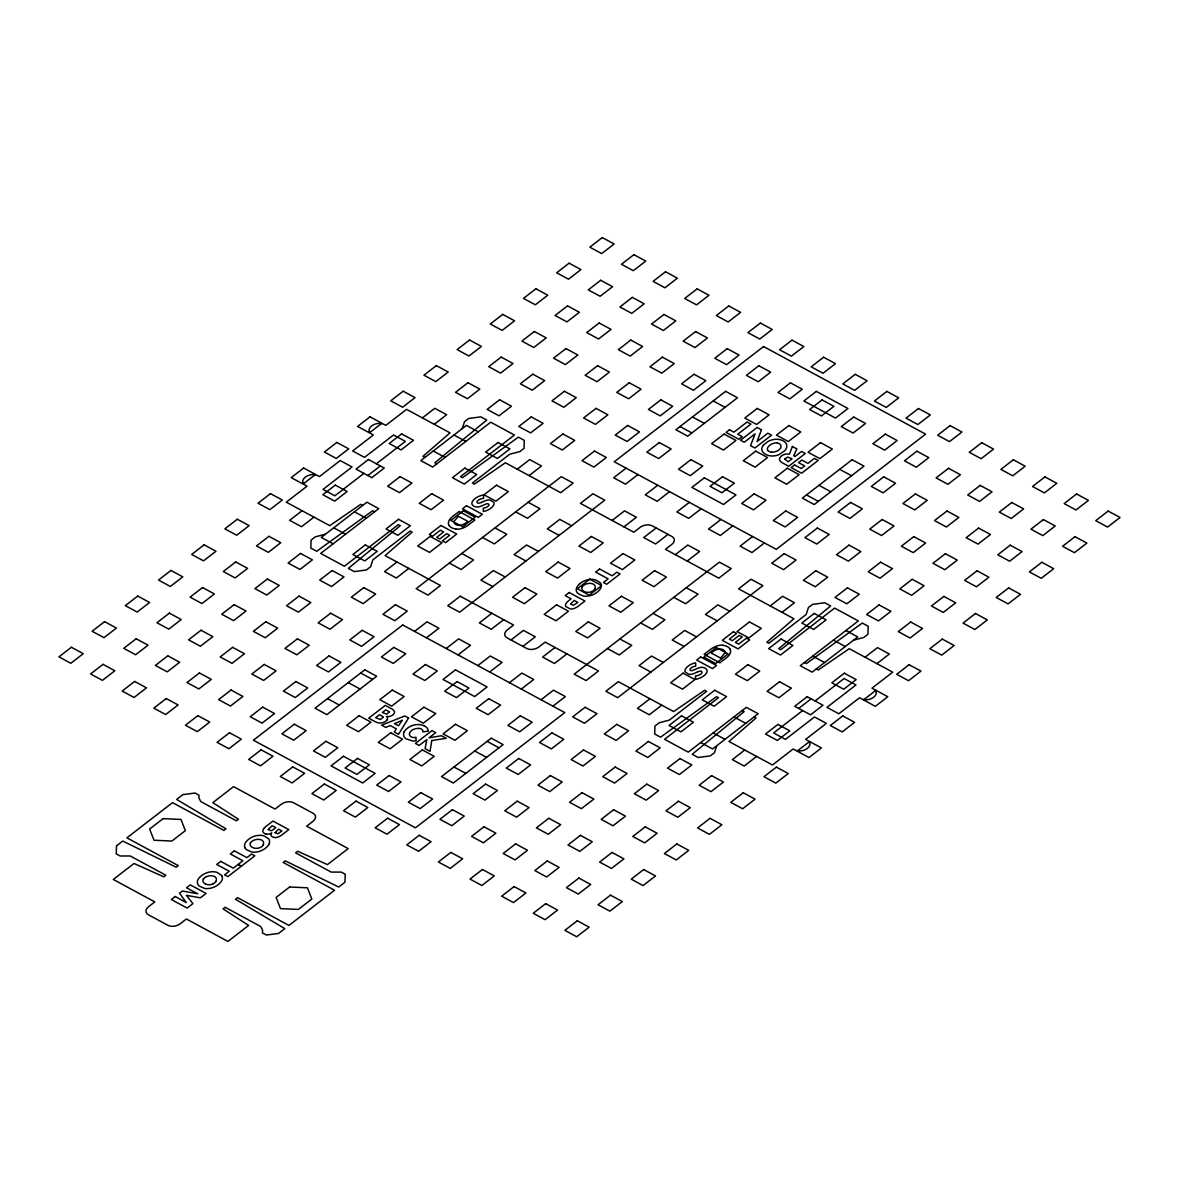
<?xml version="1.0" encoding="UTF-8"?>
<svg xmlns="http://www.w3.org/2000/svg" width="1179" height="1179" viewBox="0 0 1179 1179"><rect width="100%" height="100%" fill="white"/><g stroke="black" fill="none" stroke-linecap="round" stroke-linejoin="round"><path stroke-width="1.5" d="M462.271 428.596L464.541 421.655L468.697 418.457L480.84 416.865L486.765 420.063L434.83 462.743L436.805 463.804M716.729 745.762L714.459 752.688L710.303 755.886L698.16 757.493L692.235 754.28L744.17 711.6L742.195 710.539M302.089 510.728L289.651 520.322L301.515 526.733L313.953 517.139M422.377 417.911L434.815 408.302L446.664 414.713L434.226 424.322M363.913 473.383L334.88 495.799L323.031 489.388L352.064 466.972L340.2 460.562L319.465 476.567L317.49 475.505A8.754 5.527 -14.1 0 0 305.332 477.097A8.754 5.527 -14.1 0 0 305.052 485.1L307.026 486.175L286.276 502.18L329.752 525.672L360.759 504.332L362.734 505.408M376.352 463.789L405.384 441.388L393.535 434.977L364.503 457.378L352.639 450.967L373.375 434.963L371.4 433.901A8.754 5.527 -14.1 0 1 371.694 425.884A8.754 5.527 -14.1 0 1 383.853 424.293L385.828 425.368L406.563 409.364L450.024 432.855L422.966 456.332L424.956 457.393M367.863 475.52L380.316 465.926M396.955 562L384.516 571.609L396.365 578.019L408.804 568.411M517.227 469.183L529.68 459.589L541.529 466L529.091 475.594M414.566 631.399L427.019 621.79L438.868 628.201L426.43 637.81M626.093 468.166L613.655 477.76L625.504 484.171L637.957 474.577M446.193 648.494L458.631 638.885L470.495 645.296L458.041 654.905M491.805 613.286L479.367 622.88L491.23 629.291L503.669 619.697M612.093 520.47L624.531 510.861L636.395 517.272L623.942 526.88M657.72 485.262L645.267 494.856L657.13 501.267L669.569 491.672M477.804 665.59L490.258 655.981L502.107 662.392L489.668 672.001M510.993 639.976L523.432 630.382L535.295 636.793L522.842 646.387M656.158 527.956L643.705 537.565L655.568 543.976L668.007 534.367M689.332 502.357L676.893 511.951L688.742 518.362L701.196 508.768M509.431 682.685L521.87 673.076L533.733 679.487L521.28 689.096M555.058 647.477L542.605 657.071L554.469 663.482L566.907 653.888M675.331 554.646L687.77 545.052L699.633 551.463L687.195 561.057M720.958 519.438L708.505 529.047L720.369 535.458L732.807 525.849M541.043 699.766L553.496 690.172L565.345 696.583L552.907 706.177M752.57 536.533L740.132 546.142L751.981 552.553L764.434 542.944M852.122 459.722L802.354 498.127L814.217 504.538L863.986 466.118L852.108 459.722M649.909 698.749L637.471 708.358L649.32 714.769L661.773 705.16M770.196 605.932L782.635 596.323L794.484 602.734L782.045 612.343M744.774 750.036L732.336 759.63L744.185 766.041L756.623 756.446M798.684 708.417L811.137 698.823M865.047 657.219L877.485 647.61L889.349 654.021L876.911 663.63M802.648 710.554L773.616 732.97L785.465 739.38L814.497 716.965L826.361 723.375L805.625 739.38L807.6 740.456A8.754 5.527 -14.1 0 1 807.306 748.459A8.754 5.527 -14.1 0 1 795.147 750.05L793.172 748.989L772.437 764.994L728.976 741.488L756.034 718.011L754.044 716.95M815.087 700.96L844.12 678.559L855.969 684.97L826.936 707.371L838.8 713.781L859.535 697.776L861.51 698.838A8.754 5.527 -14.1 0 0 873.668 697.246A8.754 5.527 -14.1 0 0 873.948 689.243L871.974 688.168L892.724 672.163L849.248 648.671L818.241 670.011L816.266 668.935M481.459 502.416L483.125 501.65A19.807 12.512 -14.1 0 1 485.527 500.648A7.369 4.657 -14.1 0 1 487.738 500.058A5.91 3.743 -14.1 0 1 489.978 500.014L493.854 502.357A6.927 4.377 -14.1 0 1 493.913 504.332A8.975 5.674 -14.1 0 1 492.734 506.395A13.175 8.327 -14.1 0 1 490.7 508.341A12.188 7.708 -14.1 0 1 487.325 510.286A10.464 6.617 -14.1 0 1 483.316 511.494L483.302 508.134A5.143 3.242 -14.1 0 0 485.335 507.736A6.617 4.171 -14.1 0 0 486.22 507.397L486.735 507.147A6.028 3.802 -14.1 0 0 488.357 505.924A2.771 1.754 -14.1 0 0 488.917 504.524A1.621 1.032 -14.1 0 0 488.725 504.214L488.563 504.067A2.756 1.739 -14.1 0 0 488.253 503.89A1.665 1.046 -14.1 0 0 487.502 503.713A2.24 1.415 -14.1 0 0 486.529 503.86A9.358 5.91 -14.1 0 0 485.026 504.435L481.592 505.953A9.27 5.866 -14.1 0 1 479.072 506.764A6.706 4.23 -14.1 0 1 476.493 506.999L474.326 506.469A9.668 6.116 -14.1 0 1 473.413 505.938L472.204 504.641A6.986 4.421 -14.1 0 1 471.968 502.652A8.592 5.438 -14.1 0 1 473.059 500.559A12.099 7.649 -14.1 0 1 474.813 498.805A13.78 8.71 -14.1 0 1 479.146 496.226L481.386 495.445A9.52 6.013 -14.1 0 1 483.596 495.003L483.523 498.408A6.308 3.994 -14.1 0 0 481.813 498.688L481.445 498.776A8.194 5.173 -14.1 0 0 480.354 499.13L479.676 499.424A5.644 3.566 -14.1 0 0 477.48 500.987A3.065 1.945 -14.1 0 0 477.023 501.709A2.343 1.474 -14.1 0 0 477.701 502.961L477.908 503.079A1.783 1.12 -14.1 0 0 478.674 503.197A5.468 3.449 -14.1 0 0 481.415 502.372M697.541 671.927L695.875 672.693A19.807 12.512 -14.1 0 1 693.473 673.71A7.369 4.657 -14.1 0 1 691.262 674.285A5.91 3.743 -14.1 0 1 689.022 674.344L685.146 671.986A6.927 4.377 -14.1 0 1 685.087 670.011A8.975 5.674 -14.1 0 1 686.266 667.948A13.175 8.327 -14.1 0 1 688.3 666.002A12.188 7.708 -14.1 0 1 691.675 664.057A10.464 6.617 -14.1 0 1 695.684 662.849L695.698 666.223A5.143 3.242 -14.1 0 0 693.665 666.621A6.617 4.171 -14.1 0 0 692.78 666.946L692.265 667.196A6.028 3.802 -14.1 0 0 690.643 668.419A2.771 1.754 -14.1 0 0 690.083 669.819A1.621 1.032 -14.1 0 0 690.275 670.129L690.437 670.276A2.756 1.739 -14.1 0 0 690.747 670.453L690.85 670.497A1.665 1.046 -14.1 0 0 691.498 670.63A2.24 1.415 -14.1 0 0 692.471 670.483A9.358 5.91 -14.1 0 0 693.974 669.923L697.408 668.405A9.27 5.866 -14.1 0 1 699.928 667.579A6.706 4.23 -14.1 0 1 702.507 667.343L704.674 667.874A9.668 6.116 -14.1 0 1 705.587 668.405L706.796 669.716A6.986 4.421 -14.1 0 1 707.032 671.691A8.592 5.438 -14.1 0 1 705.941 673.784A12.099 7.649 -14.1 0 1 704.187 675.538A13.78 8.71 -14.1 0 1 699.854 678.117L697.614 678.898A9.52 6.013 -14.1 0 1 695.404 679.34L695.477 675.935A6.308 3.994 -14.1 0 0 697.187 675.67L697.555 675.567A8.194 5.173 -14.1 0 0 698.646 675.213L699.324 674.933A5.644 3.566 -14.1 0 0 701.52 673.356A3.065 1.945 -14.1 0 0 701.977 672.634A2.343 1.474 -14.1 0 0 701.299 671.382M412.267 725.557L411.707 725.778A11.51 7.28 -14.1 0 0 410.041 726.529L408.45 727.472A15.327 9.683 -14.1 0 0 406.961 728.578L405.738 729.727A11.923 7.531 -14.1 0 0 404.78 730.906A12.468 7.885 -14.1 0 0 404.294 731.702M325.404 534.22L315.235 536.872L311.094 540.085L310.799 548.088L316.724 551.286L372.623 510.743L374.598 511.819M853.596 640.138L863.765 637.471L867.906 634.273L868.201 626.255L862.276 623.057L806.377 663.6L804.402 662.524M423.806 725.66L424.72 726.117A14.133 8.931 -14.1 0 1 427.402 728.371L428.183 730.11A8.415 5.32 -14.1 0 1 428.213 731.186L422.893 731.894A4.731 2.992 -14.1 0 0 422.745 730.435L422.642 730.243A6.823 4.303 -14.1 0 0 419.002 728.283M701.313 671.382L701.21 671.323A1.783 1.12 -14.1 0 0 700.326 671.146A5.468 3.449 -14.1 0 0 697.585 671.971M713.192 400.948L725.056 407.359M839.669 469.33L851.533 475.741M692.456 416.953L704.305 423.364M818.933 485.321L830.797 491.731M680.018 426.562L691.867 432.973M806.495 494.929L818.344 501.34M478.291 431.809L466.427 425.398L420.815 460.606L432.664 467.017L490.729 422.2L514.442 435.022L460.517 476.625L462.492 477.701L518.392 437.158L524.316 440.356L524.021 448.374L519.88 451.572L509.711 454.239L472.381 483.036L474.356 484.112L505.364 462.772L560.703 492.689L573.156 483.081L561.292 476.67L416.128 588.704L427.992 595.115L440.43 585.506L385.091 555.589L412.149 532.112L410.159 531.051L372.844 559.848L370.574 566.79L366.418 569.988L354.275 571.594L348.35 568.381L400.285 525.701L398.31 524.64L344.386 566.244L320.673 553.423L378.754 508.621L366.89 502.21L321.277 537.418L333.126 543.828M845.874 630.514L857.722 636.925L812.11 672.133L800.246 665.722L858.327 620.92L834.614 608.099L780.69 649.703L778.715 648.642L830.65 605.962L824.725 602.764L812.582 604.355L808.426 607.553L806.156 614.495L768.841 643.307L766.851 642.231L793.909 618.754L738.57 588.837L751.008 579.243L762.872 585.654L617.708 697.673L605.844 691.262L618.297 681.654L673.636 711.571L704.644 690.246L706.619 691.307L669.289 720.118L659.12 722.786L654.979 725.984L654.684 733.986L660.608 737.184L716.508 696.656L718.483 697.717L664.558 739.321L688.271 752.143L746.336 707.326L758.185 713.737L712.573 748.945L700.709 742.534M453.989 434.992L465.852 441.403M833.435 640.123L845.284 646.534M433.253 450.997L445.117 457.408M528.118 502.283L539.967 508.694L527.529 518.288L515.665 511.878M571.594 525.79L559.73 519.379L547.292 528.973L559.141 535.384M686.207 587.746L698.071 594.157L685.633 603.766L673.769 597.355M729.683 611.253L717.834 604.842L705.396 614.451L717.245 620.861M812.685 656.128L824.548 662.539M494.929 527.883L506.793 534.293L494.355 543.902L482.491 537.491M538.405 551.389L526.556 544.978L514.103 554.587L525.967 560.998M653.033 613.36L664.897 619.771L652.444 629.365L640.595 622.954M696.509 636.852L684.645 630.441L672.207 640.05L684.071 646.46M461.755 553.496L473.604 559.907L461.166 569.501L449.317 563.09M505.231 577.003L493.367 570.592L480.929 580.186L492.793 586.597M619.859 638.959L631.708 645.37L619.27 654.979L607.406 648.568M663.335 662.465L651.471 656.055L639.033 665.649L650.882 672.059M354.452 511.819L366.315 518.229M733.883 716.935L745.747 723.346M333.716 527.824L345.565 534.234M713.148 732.94L725.011 739.351M360.656 673.003L372.505 679.413M487.133 741.385L498.982 747.795M348.203 682.612L360.067 689.022M474.695 750.979L486.544 757.39M327.467 698.616L339.331 705.027M453.944 766.984L465.808 773.395M730.258 649.172C732.616 655.642 723.184 659.547 719.942 662.863L704.128 654.316L710.126 649.688A20.662 13.057 -14.1 0 1 714.253 647.094A11.112 7.015 -14.1 0 1 722.948 645.105M448.742 525.171C446.384 518.701 455.816 514.796 459.058 511.48L474.872 520.027L468.874 524.655A20.662 13.057 -14.1 0 1 464.747 527.264A11.112 7.015 -14.1 0 1 456.052 529.238M383.131 717.274L380.419 719.529L375.644 717.687L379.432 714.754L381.554 715.904A6.735 4.259 -14.1 0 1 383.19 717.245M389.114 712.131L386.697 714.135L382.394 712.484L385.813 709.846L387.685 710.849A5.821 3.684 -14.1 0 1 389.203 712.101M591.696 591.681A7.045 4.451 -14.1 0 1 584.121 591.416A7.31 4.613 -14.1 0 1 582.117 586.803M595.159 588.719A6.765 4.274 -14.1 0 1 591.622 591.549M594.864 588.689A7.103 4.495 -14.1 0 0 592.551 583.767A7.103 4.495 -14.1 0 0 584.18 584.961A6.868 4.348 -14.1 0 0 582.323 586.818M264.273 828.1A8.828 5.571 -14.1 0 0 262.991 830.075A6.072 3.832 -14.1 0 0 262.991 831.947L264.052 833.17A8.371 5.291 -14.1 0 0 264.833 833.641A5.482 3.463 -14.1 0 0 266.307 834.098M264.258 828.1A15.489 9.786 -14.1 0 1 266.366 826.17L272.968 821.07L288.781 829.618L282.164 834.717A14.295 9.034 -14.1 0 1 280.012 836.132A8.238 5.202 -14.1 0 1 277.537 837.193A5.482 3.463 -14.1 0 1 274.958 837.547L273.071 837.164A7.59 4.804 -14.1 0 1 272.143 836.692L271.288 835.852A4.303 2.726 -14.1 0 1 271.037 835.115A5.63 3.552 -14.1 0 1 271.273 833.774L271.76 832.934A5.718 3.611 -14.1 0 1 266.277 834.142M244.937 847.686A12.394 7.826 -14.1 0 0 245.32 848.379A12.055 7.619 -14.1 0 0 246.44 849.646L251.628 851.99A11.937 7.546 -14.1 0 0 252.719 852.137A11.2 7.074 -14.1 0 0 260.058 851.15A13.706 8.666 -14.1 0 0 263.875 849.278L264.376 848.954A16.757 10.596 -14.1 0 0 266.292 847.48L266.705 847.097A13.544 8.562 -14.1 0 0 268.871 844.356M244.923 847.686A11.466 7.251 -14.1 0 1 245.232 843.132A13.367 8.445 -14.1 0 1 247.384 840.376L247.796 839.993A16.138 10.198 -14.1 0 1 249.712 838.52L250.213 838.181A13.205 8.341 -14.1 0 1 254.045 836.338A11.569 7.31 -14.1 0 1 261.473 835.395A12.394 7.826 -14.1 0 1 262.578 835.572A12.055 7.619 -14.1 0 1 264.17 835.97L268.65 838.859A11.937 7.546 -14.1 0 1 269.239 839.875A11.23 7.103 -14.1 0 1 268.871 844.356M250.42 842.779A7.31 4.613 -14.1 0 0 252.424 847.377A7.045 4.451 -14.1 0 0 259.999 847.657A6.765 4.274 -14.1 0 0 263.462 844.695M263.168 844.665A7.103 4.495 -14.1 0 0 260.854 839.743A7.103 4.495 -14.1 0 0 252.498 840.936A6.868 4.348 -14.1 0 0 250.626 842.793M222.079 876.277A11.937 7.546 -14.1 0 0 221.475 875.245L216.995 872.372A12.055 7.619 -14.1 0 0 215.403 871.974A12.394 7.826 -14.1 0 0 214.298 871.812A11.569 7.31 -14.1 0 0 206.87 872.74A13.205 8.341 -14.1 0 0 203.053 874.582L202.537 874.921A16.138 10.198 -14.1 0 0 200.622 876.395L200.209 876.778A13.367 8.445 -14.1 0 0 198.057 879.534A11.466 7.251 -14.1 0 0 197.763 884.088A12.394 7.826 -14.1 0 0 198.146 884.766A12.055 7.619 -14.1 0 0 199.266 886.048L204.453 888.391A11.937 7.546 -14.1 0 0 205.559 888.539A11.2 7.074 -14.1 0 0 212.883 887.551A13.706 8.666 -14.1 0 0 216.7 885.68L217.216 885.355A16.757 10.596 -14.1 0 0 219.117 883.882L219.545 883.498A13.544 8.562 -14.1 0 0 221.696 880.757A11.23 7.103 -14.1 0 0 222.094 876.262M212.839 884.058A7.045 4.451 -14.1 0 1 205.249 883.793M205.249 883.778A7.31 4.613 -14.1 0 1 203.26 879.18M216.288 881.096A6.765 4.274 -14.1 0 1 212.751 883.926M205.323 877.338A7.103 4.495 -14.1 0 1 213.679 876.144A7.103 4.495 -14.1 0 1 215.993 881.067M203.451 879.195A6.868 4.348 -14.1 0 1 205.308 877.323M767.721 450.54A7.045 4.451 -14.1 0 1 769.813 445.264A7.31 4.613 -14.1 0 1 777.3 442.847M771.449 452.264A6.765 4.274 -14.1 0 1 767.927 450.466M771.567 452.043A7.103 4.495 -14.1 0 0 779.599 449.346A7.103 4.495 -14.1 0 0 779.643 443.864A6.868 4.348 -14.1 0 0 777.241 442.995M387.184 719.868A5.718 3.611 -14.1 0 0 386.476 716.419L387.729 716.508A5.63 3.552 -14.1 0 0 389.733 716.375A4.303 2.726 -14.1 0 0 390.912 716.036L392.386 715.255A7.59 4.804 -14.1 0 0 393.3 714.503L394.317 713.118A5.482 3.463 -14.1 0 0 394.361 711.423A8.238 5.202 -14.1 0 0 393.285 709.964A14.295 9.034 -14.1 0 0 391.62 708.785L385.312 705.396L368.718 718.188L375.025 721.592A15.489 9.786 -14.1 0 0 377.486 722.609A8.828 5.571 -14.1 0 0 380.227 723.036A6.072 3.832 -14.1 0 0 383.087 722.609L385.194 721.622A8.371 5.291 -14.1 0 0 386.078 720.973A5.482 3.463 -14.1 0 0 387.11 719.853M404.191 731.687A12.011 7.59 -14.1 0 0 405.959 738.761L412.606 741.001A10.891 6.882 -14.1 0 0 416.054 740.766L416.025 737.302A5.615 3.552 -14.1 0 1 413.785 737.523L413.446 737.509A5.364 3.39 -14.1 0 1 412.488 737.361L411.574 737.067A7.944 5.025 -14.1 0 1 410.985 736.801A7.059 4.465 -14.1 0 1 410.719 731.275A7.059 4.465 -14.1 0 1 418.884 728.504M412.311 725.542A11.51 7.28 -14.1 0 1 420.269 724.687A13.558 8.577 -14.1 0 1 423.792 725.66M456.155 529.017A12.247 7.737 -14.1 0 1 448.875 525.127M722.845 645.326A12.247 7.737 -14.1 0 1 730.125 649.231M784.742 459.014L788.235 461.77L792.096 458.778L787.601 457.084L784.742 459.014M275.12 832.61L277.625 833.745A5.821 3.684 -14.1 0 0 279.85 832.448L281.869 830.959L278.612 829.191L275.12 832.61M116.529 845.844L116.235 853.847L120.184 855.983L130.265 855.983L165.826 875.216L163.763 876.822L134.023 863.47L113.287 879.46L154.788 901.891L148.569 906.695A8.754 5.527 -14.1 0 0 148.274 914.698L168.037 925.382A8.754 5.527 -14.1 0 0 180.195 923.791L186.415 918.986L227.915 941.417L248.636 925.427L223.052 908.876L225.115 907.27L260.692 926.502L262.563 930.231L262.475 932.898L266.425 935.035L278.568 933.444L284.802 928.639L235.491 899.268L237.568 897.661L288.943 925.441L334.571 890.233L283.181 862.453L285.259 860.862L338.712 887.035L344.931 882.231L345.226 874.229L341.276 872.092L331.196 872.092L295.634 852.859L297.697 851.253L327.438 864.62L348.188 848.6L306.687 826.17L312.907 821.365A8.754 5.527 -14.1 0 0 313.201 813.363L293.438 802.678A8.754 5.527 -14.1 0 0 281.295 804.27L275.075 809.074L233.575 786.644L212.824 802.648L238.409 819.213L236.345 820.805L200.769 801.573L198.883 797.844L198.986 795.177L195.036 793.04L182.878 794.631L176.658 799.436L225.97 828.808L223.892 830.414L172.517 802.634L126.89 837.842L178.28 865.622L176.202 867.213L122.749 841.04L116.529 845.844M570.739 603.957L573.377 605.284L577.857 602.484L574.129 600.465L570.739 603.899M453.664 521.693C455.536 527.941 464.511 525.097 467.695 521.28L458.454 516.284L453.664 521.693M725.35 652.547L720.546 658.059L711.305 653.063C714.518 649.29 723.258 646.416 725.35 652.547M268.267 829.574L271.141 830.782A6.735 4.259 -14.1 0 0 273.528 829.368L275.798 827.673L272.187 825.713L268.281 829.471M431.779 740.53L430.04 751.347L425.059 748.65L426.827 739.572L419.149 745.452L415.391 743.418L431.986 730.612L435.744 732.645L428.994 737.848L441.447 735.74L446.237 738.319L431.779 740.53M761.457 429.76L757.036 441.609L767.809 433.194L771.508 435.198L754.914 448.005L750.566 445.647L755.046 433.872L744.244 442.228L740.545 440.224L757.124 427.432L761.457 429.76M792.391 446.487L789.414 454.195L786.879 453.974A6.308 3.979 -14.1 0 0 785.361 454.166A5.674 3.581 -14.1 0 0 783.431 454.799L782.09 455.566A9.314 5.88 -14.1 0 0 781.014 456.42L779.791 457.997A6.175 3.905 -14.1 0 0 779.599 459.943A8.577 5.423 -14.1 0 0 780.734 461.623A15.489 9.786 -14.1 0 0 782.694 463.023L788.722 466.28L805.316 453.473L801.573 451.454L794.985 456.524L793.688 455.831L796.857 448.904L792.391 446.487M408.568 717.952L398.531 734.311L394.287 732.012L396.321 728.843L390.205 725.527L385.784 727.414L381.628 725.173L404.854 715.948L408.568 717.952M402.216 720.34L398.487 725.792L394.508 723.641L402.216 720.34M763.255 445.353L762.975 445.75A11.937 7.546 -14.1 0 0 762.489 446.546A11.2 7.074 -14.1 0 0 762.356 451.365A13.706 8.666 -14.1 0 0 764.36 453.561L764.744 453.841A16.757 10.596 -14.1 0 0 766.571 454.829L767.057 455.035A13.544 8.562 -14.1 0 0 770.757 455.905A11.23 7.103 -14.1 0 0 777.521 455.168A11.937 7.546 -14.1 0 0 779.201 454.519L784.61 450.791A12.055 7.619 -14.1 0 0 785.568 449.597A12.394 7.826 -14.1 0 0 786.069 448.801A11.569 7.31 -14.1 0 0 786.319 443.893A13.205 8.341 -14.1 0 0 784.359 441.683L783.961 441.403A16.138 10.198 -14.1 0 0 782.149 440.415L781.662 440.224A13.367 8.445 -14.1 0 0 777.919 439.354A11.466 7.251 -14.1 0 0 771.051 440.165A12.394 7.826 -14.1 0 0 769.916 440.592A12.055 7.619 -14.1 0 0 767.721 441.653L763.255 445.353M579.493 584.018L579.081 584.401A13.367 8.445 -14.1 0 0 576.929 587.171A11.466 7.251 -14.1 0 0 576.619 591.711A12.394 7.826 -14.1 0 0 577.017 592.403A12.055 7.619 -14.1 0 0 578.137 593.671L583.325 596.014A11.937 7.546 -14.1 0 0 584.416 596.176A11.2 7.074 -14.1 0 0 591.755 595.189A13.706 8.666 -14.1 0 0 595.557 593.317L596.073 592.978A16.757 10.596 -14.1 0 0 597.989 591.504L598.401 591.121A13.544 8.562 -14.1 0 0 600.568 588.38A11.23 7.103 -14.1 0 0 600.966 583.885A11.937 7.546 -14.1 0 0 600.347 582.883L595.867 579.994A12.055 7.619 -14.1 0 0 594.275 579.596A12.394 7.826 -14.1 0 0 593.155 579.434A11.569 7.31 -14.1 0 0 585.742 580.363A13.205 8.341 -14.1 0 0 581.91 582.205L581.394 582.544A16.138 10.198 -14.1 0 0 579.493 584.018M71.388 647.256L58.95 656.865L70.814 663.276L83.252 653.667L71.388 647.256M104.577 621.657L92.124 631.266L103.988 637.662L116.426 628.068L104.577 621.657M137.751 596.058L125.313 605.652L137.162 612.063L149.615 602.469L137.751 596.058M170.94 570.444L158.487 580.053L170.351 586.464L182.789 576.855L170.94 570.444M204.114 544.845L191.676 554.439L203.525 560.85L215.963 551.256L204.114 544.845M237.288 519.232L224.85 528.84L236.714 535.251L249.152 525.642L237.288 519.232M270.477 493.633L258.024 503.227L269.888 509.637L282.326 500.043L270.477 493.633M303.651 468.019L291.213 477.628L303.062 484.038L315.515 474.43L303.651 468.019M336.84 442.42L324.387 452.029L336.251 458.439L348.689 448.831L336.84 442.42M370.014 416.821L357.576 426.415L369.425 432.826L381.878 423.232L370.014 416.821M403.189 391.207L390.75 400.816L402.614 407.227L415.052 397.618L403.189 391.207M436.377 365.608L423.924 375.202L435.788 381.613L448.226 372.019L436.377 365.608M469.551 339.994L457.113 349.603L468.962 356.014L481.415 346.405L469.551 339.994M502.74 314.395L490.287 323.989L502.151 330.4L514.589 320.806L502.74 314.395M535.914 288.781L523.476 298.39L535.325 304.801L547.778 295.192L535.914 288.781M569.089 263.182L556.65 272.791L568.514 279.202L580.952 269.593L569.089 263.182M602.277 237.583L589.839 247.177L601.688 253.588L614.126 243.994L602.277 237.583M103.015 664.352L90.577 673.961L102.426 680.371L114.864 670.763L103.015 664.352M136.189 638.753L123.751 648.347L135.614 654.758L148.053 645.164L136.189 638.753M169.378 613.139L156.925 622.748L168.789 629.159L181.227 619.55L169.378 613.139M202.552 587.54L190.114 597.149L201.963 603.545L214.416 593.951L202.552 587.54M235.726 561.941L223.288 571.535L235.152 577.946L247.59 568.352L235.726 561.941M268.915 536.327L256.477 545.936L268.326 552.347L280.764 542.738L268.915 536.327M335.278 485.114L322.825 494.723L334.689 501.134L347.127 491.525L335.278 485.114M368.452 459.515L356.014 469.109L371.827 477.657L384.266 468.063L368.452 459.515M401.626 433.901L389.188 443.51L401.052 449.921L413.49 440.312L401.626 433.901M467.989 382.703L455.551 392.298L467.415 398.708L479.853 389.114L467.989 382.703M501.178 357.09L488.725 366.698L500.589 373.109L513.027 363.5L501.178 357.09M534.352 331.491L521.914 341.085L533.763 347.496L546.216 337.901L534.352 331.491M567.541 305.877L555.088 315.486L566.952 321.896L579.39 312.288L567.541 305.877M600.715 280.278L588.277 289.872L600.126 296.283L612.579 286.689L600.715 280.278M633.889 254.664L621.451 264.273L633.315 270.684L645.753 261.075L633.889 254.664M134.627 681.447L122.189 691.056L134.052 697.467L146.491 687.858L134.627 681.447M167.816 655.848L155.363 665.442L167.226 671.853L179.665 662.259L167.816 655.848M200.99 630.234L188.552 639.843L200.401 646.254L212.854 636.645L200.99 630.234M234.179 604.635L221.726 614.23L233.589 620.64L246.028 611.046L234.179 604.635M267.353 579.022L254.915 588.63L266.763 595.041L279.217 585.432L267.353 579.022M300.527 553.423L288.089 563.031L299.952 569.442L312.391 559.833L300.527 553.423M400.079 476.611L387.626 486.205L399.489 492.616L411.928 483.022L400.079 476.611M499.616 399.784L487.178 409.393L499.026 415.804L511.465 406.195L499.616 399.784M532.79 374.185L520.352 383.794L532.215 390.205L544.654 380.596L532.79 374.185M565.979 348.586L553.526 358.18L565.389 364.591L577.828 354.997L565.979 348.586M599.153 322.972L586.715 332.581L598.564 338.992L611.017 329.383L599.153 322.972M632.327 297.373L619.889 306.967L631.752 313.378L644.191 303.784L632.327 297.373M665.516 271.76L653.078 281.368L664.927 287.779L677.365 278.17L665.516 271.76M166.254 698.543L153.815 708.152L165.664 714.548L178.103 704.954L166.254 698.543M199.428 672.944L186.989 682.538L198.853 688.949L211.292 679.355L199.428 672.944M232.617 647.33L220.164 656.939L232.027 663.35L244.466 653.741L232.617 647.33M265.791 621.731L253.352 631.325L265.201 637.736L277.654 628.142L265.791 621.731M298.98 596.117L286.526 605.726L298.39 612.137L310.829 602.528L298.98 596.117M332.154 570.518L319.715 580.112L331.564 586.523L344.017 576.929L332.154 570.518M365.328 544.904L352.889 554.513L364.753 560.924L377.192 551.315L365.328 544.904M398.517 519.305L386.064 528.914L397.927 535.325L410.366 525.716L398.517 519.305M431.691 493.706L419.252 503.3L431.101 509.711L443.555 500.117L431.691 493.706M464.88 468.092L452.427 477.701L464.29 484.112L476.729 474.503L464.88 468.092M498.054 442.493L485.615 452.088L497.464 458.498L509.917 448.904L498.054 442.493M531.228 416.88L518.789 426.489L530.653 432.899L543.092 423.29L531.228 416.88M564.417 391.281L551.978 400.875L563.827 407.286L576.266 397.691L564.417 391.281M597.591 365.667L585.152 375.276L597.001 381.687L609.455 372.078L597.591 365.667M630.78 340.068L618.327 349.677L630.19 356.087L642.629 346.479L630.78 340.068M663.954 314.469L651.515 324.063L663.364 330.474L675.818 320.88L663.954 314.469M697.128 288.855L684.69 298.464L696.553 304.875L708.992 295.266L697.128 288.855M440.931 525.48L429.348 534.411L432.619 536.165L440.327 530.226L443.599 531.994L436.716 537.315L439.767 538.965L446.664 533.645L449.626 535.251L442.346 540.881L445.588 542.635L456.73 534.028L440.931 525.48M466.516 505.732L462.492 508.842L478.291 517.389L482.329 514.28L466.516 505.732M197.866 715.638L185.427 725.232L197.291 731.643L209.729 722.049L197.866 715.638M231.055 690.024L218.616 699.633L230.465 706.044L242.903 696.435L231.055 690.024M264.229 664.425L251.79 674.034L263.654 680.43L276.092 670.836L264.229 664.425M297.417 638.826L284.964 648.421L296.828 654.831L309.266 645.237L297.417 638.826M330.592 613.213L318.153 622.821L330.002 629.232L342.455 619.623L330.592 613.213M363.766 587.614L351.327 597.208L363.191 603.619L375.629 594.024L363.766 587.614M430.129 536.401L417.69 545.995L429.554 552.406L441.992 542.812L430.129 536.401M463.318 510.787L450.864 520.396L462.728 526.807L475.166 517.198L463.318 510.787M496.492 485.188L484.053 494.797L495.902 501.208L508.355 491.599L496.492 485.188M562.855 433.975L550.416 443.584L562.265 449.995L574.704 440.386L562.855 433.975M596.029 408.376L583.59 417.97L595.454 424.381L607.892 414.787L596.029 408.376M629.218 382.762L616.764 392.371L628.628 398.782L641.067 389.173L629.218 382.762M662.392 357.163L649.953 366.757L661.802 373.168L674.255 363.574L662.392 357.163M695.581 331.55L683.127 341.158L694.991 347.569L707.429 337.96L695.581 331.55M728.755 305.95L716.316 315.559L728.165 321.97L740.618 312.361L728.755 305.95M229.492 732.734L217.054 742.328L228.903 748.739L241.356 739.145L229.492 732.734M262.666 707.12L250.228 716.729L262.092 723.14L274.53 713.531L262.666 707.12M295.855 681.521L283.417 691.115L295.266 697.526L307.704 687.932L295.855 681.521M329.029 655.907L316.591 665.516L328.44 671.927L340.893 662.318L329.029 655.907M362.218 630.308L349.765 639.917L361.629 646.328L374.067 636.719L362.218 630.308M395.392 604.709L382.954 614.303L394.803 620.714L407.256 611.12L395.392 604.709M594.467 451.071L582.028 460.68L593.892 467.09L606.33 457.481L594.467 451.071M627.655 425.472L615.217 435.066L627.066 441.477L639.504 431.882L627.655 425.472M660.829 399.858L648.391 409.467L660.255 415.878L672.693 406.269L660.829 399.858M694.018 374.259L681.565 383.853L693.429 390.264L705.867 380.67L694.018 374.259M727.192 348.645L714.754 358.254L726.603 364.665L739.056 355.056L727.192 348.645M760.381 323.046L747.928 332.64L759.792 339.051L772.23 329.457L760.381 323.046M402.717 624.988L253.397 740.206L415.45 827.82L564.77 712.588L402.717 624.988M763.55 346.538L614.23 461.755L776.283 549.355L925.603 434.137L763.55 346.538M163.115 818.624L149.63 829.029L154.022 840.244L171.883 841.054L185.368 830.65L180.976 819.434L163.115 818.624M261.119 749.829L248.666 759.423L260.53 765.834L272.968 756.24L261.119 749.829M294.293 724.215L281.855 733.824L293.704 740.235L306.142 730.626L294.293 724.215M364.783 669.819L315.014 708.225L326.892 714.621L376.646 676.23L364.783 669.819M393.83 647.404L381.392 656.998L393.241 663.409L405.694 653.814L393.83 647.404M460.193 596.191L447.755 605.8L459.604 612.21L604.768 500.176L592.919 493.765L580.466 503.374L633.83 532.215L640.05 527.411A8.754 5.527 -14.1 0 1 652.193 525.819L671.956 536.504A8.754 5.527 -14.1 0 1 671.676 544.506L665.442 549.311L718.807 578.152L731.245 568.558L719.396 562.147L574.232 674.167L586.081 680.578L598.534 670.969L545.17 642.128L538.95 646.932A8.754 5.527 -14.1 0 1 526.807 648.524L507.044 637.839A8.754 5.527 -14.1 0 1 507.324 629.837L513.558 625.032L460.193 596.191M659.267 442.552L646.829 452.161L658.693 458.572L671.131 448.963L659.267 442.552M725.645 391.34L675.876 429.745L687.725 436.156L737.494 397.75L725.63 391.354M758.819 365.741L746.366 375.349L758.23 381.76L770.668 372.151L758.819 365.741M791.993 340.142L779.555 349.736L791.404 356.146L803.857 346.552L791.993 340.142M729.462 429.745L726.043 432.398L738.791 439.281L742.225 436.643L737.759 434.226L750.92 424.072L747.103 422.008L733.927 432.162L729.462 429.745M292.731 766.91L280.293 776.519L292.141 782.93L304.595 773.321L292.731 766.91M325.905 741.311L313.467 750.92L325.33 757.316L337.769 747.722L325.905 741.311M359.094 715.712L346.655 725.306L358.504 731.717L370.943 722.123L359.094 715.712M392.268 690.098L379.83 699.707L391.693 706.118L404.132 696.509L392.268 690.098M425.457 664.499L413.004 674.093L424.867 680.504L437.306 670.91L425.457 664.499M524.994 587.673L512.556 597.281L524.404 603.692L536.843 594.083L524.994 587.673M558.168 562.074L545.73 571.682L557.593 578.093L570.032 568.484L558.168 562.074M591.357 536.474L578.904 546.069L590.767 552.479L603.206 542.885L591.357 536.474M690.894 459.648L678.456 469.257L690.304 475.668L702.758 466.059L690.894 459.648M724.068 434.049L711.63 443.643L723.493 450.054L735.932 440.46L724.068 434.049M757.257 408.435L744.804 418.044L756.667 424.455L769.106 414.846L757.257 408.435M790.431 382.836L777.993 392.445L789.842 398.856L802.295 389.247L790.431 382.836M823.62 357.237L811.167 366.831L823.03 373.242L835.469 363.648L823.62 357.237M343.487 756.27L331.048 765.878L362.675 782.974L375.114 773.365L343.487 756.27M455.477 669.849L443.039 679.458L474.651 696.553L487.089 686.944L455.477 669.849M704.349 477.804L691.911 487.399L723.523 504.494L735.961 494.885L704.349 477.804M816.325 391.384L803.886 400.978L835.513 418.073L847.952 408.479L816.325 391.384M175.229 896.497L171.323 899.518L187.122 908.066L192.914 903.586L186.385 895.333L200.386 897.823L206.089 893.431L190.276 884.884L186.503 887.802L197.777 893.77L182.332 891.015L179.517 893.181L186.326 902.613L175.229 896.497M220.738 861.377L216.73 864.472L229.286 871.252L224.6 874.862L227.856 876.631L241.238 866.3L237.981 864.546L233.295 868.157L220.738 861.377M234.356 850.87L230.347 853.964L242.889 860.744L238.202 864.369L241.474 866.123L254.856 855.807L251.584 854.038L246.897 857.649L234.356 850.87M569.148 592.506L565.139 595.601L571.093 598.829L569.103 600.362A15.239 9.638 -14.1 0 0 566.878 602.425A9.093 5.748 -14.1 0 0 565.611 604.518A6.278 3.964 -14.1 0 0 565.714 606.463L570.297 608.983A5.969 3.773 -14.1 0 0 573.171 608.732A8.047 5.084 -14.1 0 0 575.337 607.937L576.059 607.583A16.167 10.213 -14.1 0 0 578.845 605.755L584.946 601.054L569.148 592.506M599.61 569L595.601 572.095L608.143 578.874L603.456 582.5L606.713 584.253L620.095 573.937L616.838 572.169L612.152 575.794L599.61 569M324.358 784.006L311.904 793.614L323.768 800.025L336.207 790.416L324.358 784.006M357.532 758.406L345.093 768.001L356.942 774.411L369.395 764.817L357.532 758.406M390.706 732.793L378.267 742.402L390.131 748.812L402.57 739.204L390.706 732.793M423.895 707.194L411.456 716.803L423.305 723.213L435.744 713.604L423.895 707.194M457.069 681.595L444.63 691.189L456.494 697.6L468.933 688.005L457.069 681.595M556.606 604.768L544.167 614.377L556.031 620.788L568.47 611.179L556.606 604.768M589.795 579.169L577.356 588.763L589.205 595.174L601.644 585.58L589.795 579.169M622.969 553.555L610.53 563.164L622.394 569.575L634.833 559.966L622.969 553.555M722.506 476.743L710.067 486.352L721.931 492.763L734.37 483.154L722.506 476.743M755.695 451.144L743.256 460.738L755.105 467.149L767.544 457.555L755.695 451.144M788.869 425.531L776.43 435.139L788.294 441.55L800.733 431.941L788.869 425.531M822.058 399.932L809.605 409.526L821.468 415.936L833.907 406.342L822.058 399.932M855.232 374.318L842.793 383.927L854.642 390.337L867.096 380.729L855.232 374.318M355.97 801.101L343.531 810.71L355.38 817.121L367.833 807.512L355.97 801.101M389.158 775.502L376.705 785.096L388.569 791.507L401.007 781.913L389.158 775.502M422.333 749.888L409.894 759.497L421.743 765.908L434.196 756.299L422.333 749.888M455.507 724.289L443.068 733.883L454.932 740.294L467.37 730.7L455.507 724.289M488.695 698.675L476.242 708.284L488.106 714.695L500.544 705.086L488.695 698.675M588.233 621.864L575.794 631.472L587.643 637.883L600.096 628.274L588.233 621.864M621.407 596.265L608.968 605.859L620.832 612.269L633.27 602.675L621.407 596.265M654.596 570.651L642.157 580.26L654.006 586.67L666.444 577.062L654.596 570.651M754.133 493.839L741.694 503.448L753.543 509.859L765.996 500.25L754.133 493.839M787.307 468.24L774.868 477.834L786.732 484.245L799.17 474.651L787.307 468.24M820.496 442.626L808.057 452.235L819.906 458.646L832.345 449.037L820.496 442.626M853.67 417.027L841.231 426.621L853.095 433.032L865.533 423.438L853.67 417.027M886.859 391.413L874.405 401.022L886.269 407.433L898.707 397.824L886.859 391.413M794.602 464.968L791.183 467.606L801.587 473.236L818.182 460.429L814.409 458.395L807.969 463.362L801.838 460.061L798.537 462.61L804.653 465.911L801.234 468.549L794.602 464.968M289.592 887.006L276.122 897.411L280.499 908.626L298.361 909.436L311.845 899.032L307.454 887.816L289.592 887.006M387.596 818.197L375.143 827.805L387.007 834.201L399.445 824.607L387.596 818.197M420.77 792.597L408.332 802.192L420.181 808.602L432.634 799.008L420.77 792.597M491.275 738.187L441.506 776.593L453.37 783.003L503.124 744.597L491.275 738.187M520.307 715.771L507.869 725.38L519.733 731.791L532.171 722.182L520.307 715.771M785.759 510.934L773.306 520.528L785.17 526.939L797.608 517.345L785.759 510.934M885.296 434.123L872.858 443.717L884.707 450.127L897.145 440.533L885.296 434.123M918.47 408.509L906.032 418.118L917.881 424.528L930.334 414.92L918.47 408.509M419.208 835.292L406.77 844.886L418.619 851.297L431.072 841.703L419.208 835.292M452.397 809.678L439.944 819.287L451.808 825.698L464.246 816.089L452.397 809.678M485.571 784.079L473.133 793.688L484.982 800.099L497.435 790.49L485.571 784.079M518.745 758.48L506.307 768.074L518.17 774.485L530.609 764.891L518.745 758.48M551.934 732.866L539.496 742.475L551.345 748.886L563.783 739.277L551.934 732.866M585.108 707.267L572.67 716.861L584.533 723.272L596.972 713.678L585.108 707.267M784.197 553.629L771.744 563.238L783.608 569.649L796.046 560.04L784.197 553.629M817.371 528.03L804.933 537.624L816.782 544.035L829.235 534.441L817.371 528.03M850.56 502.416L838.107 512.025L849.971 518.436L862.409 508.827L850.56 502.416M883.734 476.817L871.296 486.411L883.145 492.822L895.583 483.228L883.734 476.817M916.908 451.203L904.47 460.812L916.334 467.223L928.772 457.614L916.908 451.203M950.097 425.604L937.644 435.213L949.508 441.624L961.946 432.015L950.097 425.604M700.709 656.954L696.671 660.078L712.484 668.611L716.508 665.501L700.709 656.954M733.412 631.723L722.27 640.33L738.069 648.877L749.652 639.932L746.381 638.178L738.673 644.132L735.401 642.349L742.284 637.028L739.233 635.378L732.336 640.698L729.374 639.092L736.654 633.462L733.412 631.723M450.835 852.388L438.382 861.982L450.245 868.392L462.684 858.798L450.835 852.388M484.009 826.774L471.571 836.383L483.419 842.793L495.873 833.185L484.009 826.774M517.198 801.175L504.745 810.769L516.608 817.18L529.047 807.586L517.198 801.175M550.372 775.561L537.933 785.17L549.782 791.581L562.236 781.972L550.372 775.561M583.546 749.962L571.108 759.571L582.971 765.982L595.41 756.373L583.546 749.962M616.735 724.363L604.296 733.957L616.145 740.368L628.584 730.774L616.735 724.363M683.098 673.15L670.645 682.744L682.508 689.155L694.947 679.561L683.098 673.15M716.272 647.536L703.834 657.145L715.682 663.556L728.136 653.947L716.272 647.536M749.446 621.937L737.008 631.531L748.871 637.942L761.31 628.348L749.446 621.937M815.809 570.724L803.371 580.333L815.234 586.744L827.673 577.135L815.809 570.724M848.998 545.125L836.545 554.719L848.408 561.13L860.847 551.536L848.998 545.125M882.172 519.512L869.734 529.12L881.583 535.531L894.036 525.922L882.172 519.512M915.346 493.913L902.908 503.507L914.771 509.917L927.21 500.323L915.346 493.913M948.535 468.299L936.097 477.908L947.945 484.318L960.384 474.71L948.535 468.299M981.709 442.7L969.271 452.294L981.134 458.705L993.573 449.111L981.709 442.7M482.447 869.483L470.008 879.077L481.872 885.488L494.31 875.894L482.447 869.483M515.636 843.869L503.182 853.478L515.046 859.889L527.485 850.28L515.636 843.869M548.81 818.27L536.371 827.864L548.22 834.275L560.673 824.681L548.81 818.27M581.999 792.656L569.545 802.265L581.409 808.676L593.848 799.067L581.999 792.656M615.173 767.057L602.734 776.652L614.583 783.062L627.022 773.468L615.173 767.057M648.347 741.444L635.908 751.052L647.772 757.463L660.211 747.854L648.347 741.444M681.536 715.845L669.082 725.453L680.946 731.864L693.385 722.255L681.536 715.845M714.71 690.246L702.271 699.84L714.12 706.25L726.573 696.656L714.71 690.246M747.899 664.632L735.445 674.241L747.309 680.651L759.748 671.043L747.899 664.632M781.073 639.033L768.634 648.627L780.483 655.038L792.936 645.444L781.073 639.033M814.247 613.419L801.808 623.028L813.672 629.439L826.111 619.83L814.247 613.419M847.436 587.82L834.983 597.414L846.846 603.825L859.285 594.231L847.436 587.82M880.61 562.206L868.171 571.815L880.02 578.226L892.474 568.617L880.61 562.206M913.799 536.607L901.346 546.216L913.209 552.627L925.648 543.018L913.799 536.607M946.973 511.008L934.534 520.602L946.383 527.013L958.836 517.419L946.973 511.008M980.147 485.394L967.708 495.003L979.572 501.414L992.011 491.805L980.147 485.394M1013.336 459.795L1000.897 469.389L1012.746 475.8L1025.185 466.206L1013.336 459.795M514.073 886.564L501.635 896.173L513.484 902.583L525.922 892.975L514.073 886.564M547.248 860.965L534.809 870.574L546.673 876.984L559.111 867.376L547.248 860.965M580.436 835.366L567.983 844.96L579.847 851.371L592.285 841.777L580.436 835.366M613.611 809.752L601.172 819.361L613.021 825.772L625.474 816.163L613.611 809.752M646.785 784.153L634.346 793.747L646.21 800.158L658.648 790.564L646.785 784.153M679.974 758.539L667.535 768.148L679.384 774.559L691.822 764.95L679.974 758.539M779.511 681.727L767.072 691.336L778.921 697.747L791.374 688.138L779.511 681.727M879.048 604.915L866.609 614.51L878.473 620.92L890.911 611.326L879.048 604.915M912.237 579.302L899.783 588.91L911.647 595.321L924.085 585.712L912.237 579.302M945.411 553.703L932.972 563.297L944.821 569.708L957.274 560.113L945.411 553.703M978.599 528.089L966.146 537.698L978.01 544.108L990.448 534.5L978.599 528.089M1011.774 502.49L999.335 512.099L1011.184 518.509L1023.637 508.901L1011.774 502.49M1044.948 476.891L1032.509 486.485L1044.373 492.896L1056.811 483.302L1044.948 476.891M807.173 696.686L794.734 706.28L810.548 714.828L822.986 705.234L807.173 696.686M545.685 903.659L533.247 913.268L545.111 919.679L557.549 910.07L545.685 903.659M578.874 878.06L566.421 887.654L578.285 894.065L590.723 884.471L578.874 878.06M612.048 852.446L599.61 862.055L611.459 868.466L623.912 858.857L612.048 852.446M645.237 826.847L632.784 836.456L644.648 842.867L657.086 833.258L645.237 826.847M678.411 801.248L665.973 810.843L677.822 817.253L690.275 807.659L678.411 801.248M711.585 775.635L699.147 785.243L711.011 791.654L723.449 782.045L711.585 775.635M777.948 724.422L765.51 734.031L777.374 740.441L789.812 730.833L777.948 724.422M844.311 673.209L831.873 682.818L843.722 689.229L856.175 679.62L844.311 673.209M910.674 622.011L898.236 631.605L910.085 638.016L922.523 628.422L910.674 622.011M943.848 596.397L931.41 606.006L943.274 612.417L955.712 602.808L943.848 596.397M977.037 570.798L964.584 580.392L976.448 586.803L988.886 577.209L977.037 570.798M1010.211 545.184L997.773 554.793L1009.622 561.204L1022.075 551.595L1010.211 545.184M1043.386 519.585L1030.947 529.179L1042.811 535.59L1055.249 525.996L1043.386 519.585M1076.574 493.986L1064.136 503.58L1075.985 509.991L1088.423 500.382L1076.574 493.986M577.312 920.755L564.874 930.364L576.723 936.774L589.161 927.166L577.312 920.755M610.486 895.156L598.048 904.75L609.911 911.161L622.35 901.567L610.486 895.156M643.675 869.542L631.222 879.151L643.086 885.562L655.524 875.953L643.675 869.542M676.849 843.943L664.411 853.537L676.26 859.948L688.713 850.354L676.849 843.943M710.038 818.329L697.585 827.938L709.449 834.349L721.887 824.74L710.038 818.329M743.212 792.73L730.774 802.339L742.623 808.75L755.076 799.141L743.212 792.73M776.386 767.131L763.948 776.725L775.811 783.136L788.25 773.542L776.386 767.131M809.575 741.517L797.122 751.126L808.986 757.537L821.424 747.928L809.575 741.517M842.749 715.918L830.311 725.512L842.16 731.923L854.613 722.329L842.749 715.918M875.938 690.304L863.485 699.913L875.349 706.324L887.787 696.715L875.938 690.304M909.112 664.705L896.674 674.3L908.523 680.71L920.976 671.116L909.112 664.705M942.286 639.092L929.848 648.701L941.712 655.111L954.15 645.502L942.286 639.092M975.475 613.493L963.037 623.101L974.886 629.512L987.324 619.903L975.475 613.493M1008.649 587.894L996.211 597.488L1008.06 603.899L1020.513 594.304L1008.649 587.894M1041.838 562.28L1029.385 571.889L1041.249 578.299L1053.687 568.691L1041.838 562.28M1075.012 536.681L1062.574 546.275L1074.423 552.686L1086.876 543.092L1075.012 536.681M1108.186 511.067L1095.748 520.676L1107.612 527.087L1120.05 517.478L1108.186 511.067"/></g></svg>
